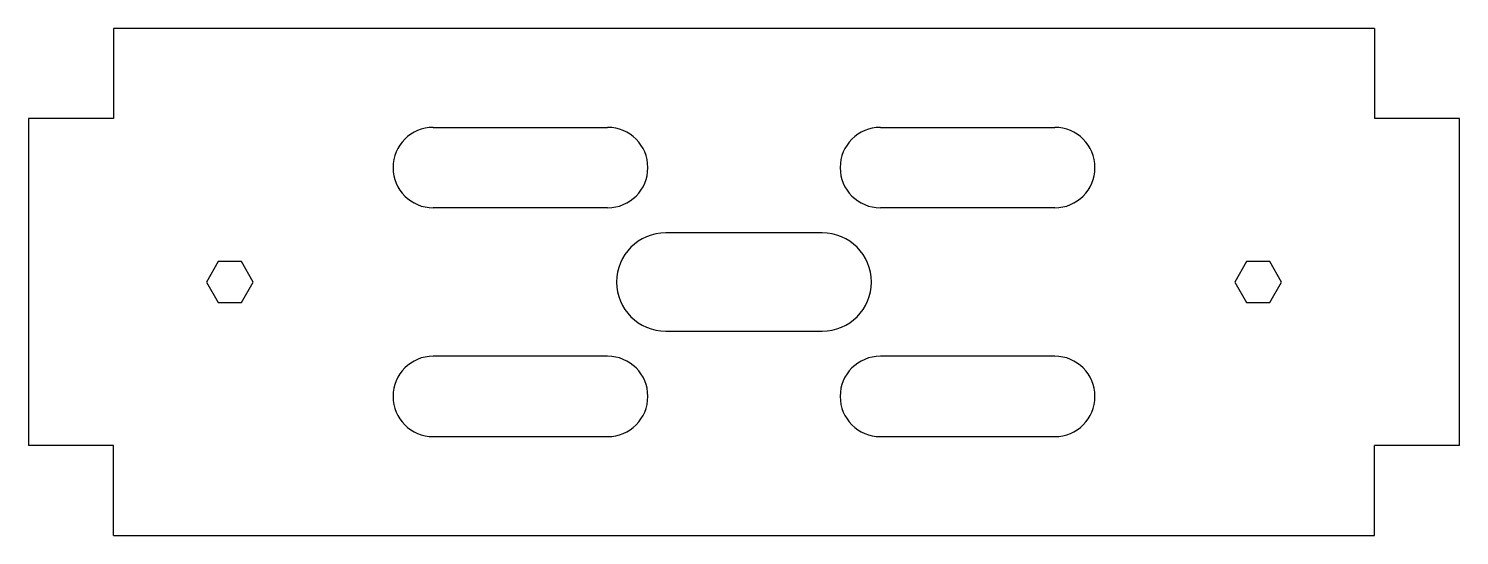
# Model space of a CAD drawing. Header units: millimetres. Extents: x 0 to 320, y 0 to 113.
import ezdxf

# ---------------------------------------------------------------- set-up
doc = ezdxf.new("R2010")
doc.units = ezdxf.units.MM

msp = doc.modelspace()

# ---------------------------------------------------------------- linework, layer by layer
at = {"color": 7, "linetype": 'Continuous', "lineweight": 25}
for p, q in [((19, 113.4), (19, 93.3)), ((301, 113.4), (19, 113.4)), ((301, 113.4), (301, 93.3)), ((0, 93.3), (0, 20.1)), ((19, 93.3), (0, 93.3)), ((320, 93.3), (301, 93.3)), ((320, 20.1), (320, 93.3)), ((90.5, 91.3), (129.5, 91.3)), ((190.5, 91.3), (229.5, 91.3)), ((129.5, 73.3), (90.5, 73.3)), ((229.5, 73.3), (190.5, 73.3)), ((177.5, 67.7), (142.5, 67.7)), ((42.37, 61.25), (39.75, 56.7)), ((47.63, 61.25), (42.37, 61.25)), ((50.25, 56.7), (47.63, 61.25)), ((272.37, 61.25), (269.75, 56.7)), ((277.63, 61.25), (272.37, 61.25)), ((280.25, 56.7), (277.63, 61.25)), ((39.75, 56.7), (42.37, 52.15)), ((47.63, 52.15), (50.25, 56.7)), ((269.75, 56.7), (272.37, 52.15)), ((277.63, 52.15), (280.25, 56.7)), ((42.37, 52.15), (47.63, 52.15)), ((272.37, 52.15), (277.63, 52.15)), ((142.5, 45.7), (177.5, 45.7)), ((129.5, 40.1), (90.5, 40.1)), ((229.5, 40.1), (190.5, 40.1)), ((19, 20.1), (0, 20.1)), ((19, 0), (19, 20.1)), ((90.5, 22.1), (129.5, 22.1)), ((190.5, 22.1), (229.5, 22.1)), ((320, 20.1), (301, 20.1)), ((301, 0), (301, 20.1)), ((19, 0), (301, 0))]:
    msp.add_line(p, q, dxfattribs=at)
for centre, radius, start, end in [((90.5, 82.3), 9, 90, 270), ((129.5, 82.3), 9, 270, 90), ((190.5, 82.3), 9, 90, 270), ((229.5, 82.3), 9, 270, 90), ((142.5, 56.7), 11, 90, 270), ((177.5, 56.7), 11, 270, 90), ((90.5, 31.1), 9, 90, 270), ((129.5, 31.1), 9, 270, 90), ((190.5, 31.1), 9, 90, 270), ((229.5, 31.1), 9, 270, 90)]:
    msp.add_arc(centre, radius, start, end, dxfattribs=at)

doc.saveas('drawing.dxf')
